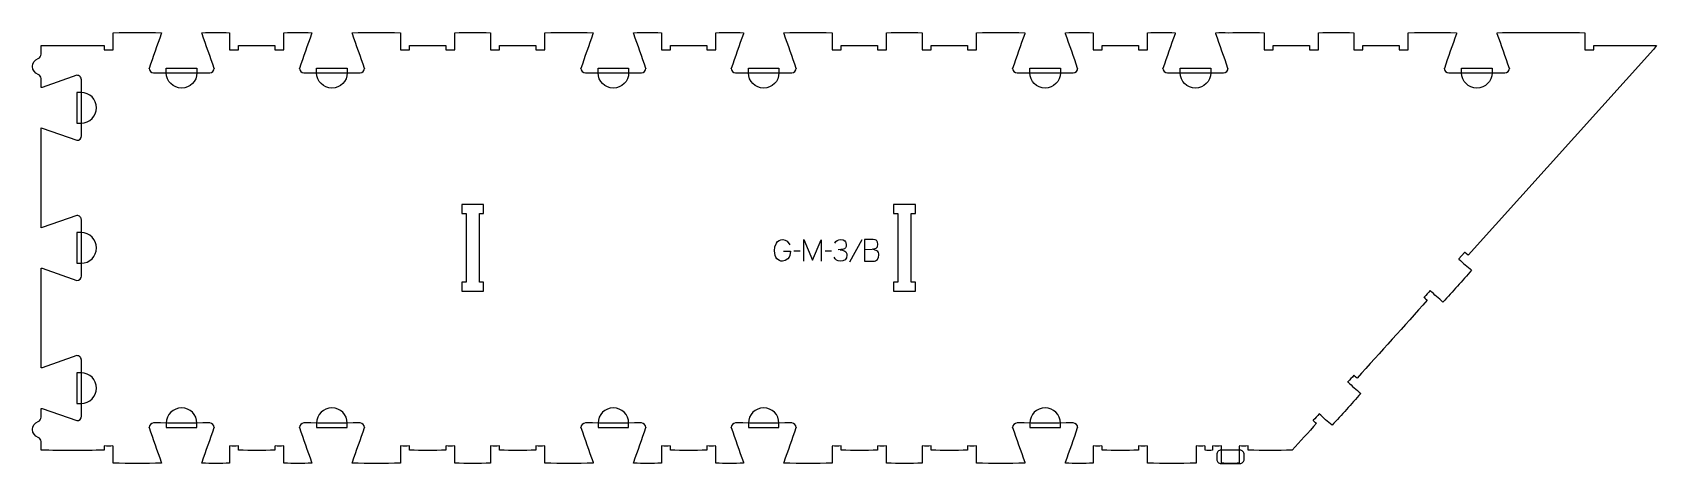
# Model space of a CAD drawing. Header units: millimetres. Extents: x -1029 to 1228, y -311 to 288.
import ezdxf

# ---------------------------------------------------------------- set-up
doc = ezdxf.new("R2010")
doc.units = ezdxf.units.MM
for name, color, linetype, true_color in [('1_ANYTOOL_1MMDEEP_LABELS_S', 2, 'Continuous', 0xffff00), ('3_ANYTOOL_CUTTHROUGH_INSID', 4, 'Continuous', 0x00ffff), ('4_ANYTOOL_CUTTHROUGH_OUTSI', 5, 'Continuous', 0x0000ff), ('5_ANYTOOL_HALF_MILL_9MM_IN', 3, 'Continuous', 0x00ff00)]:
    doc.layers.add(name, color=color, linetype=linetype, true_color=true_color)

msp = doc.modelspace()

# ---------------------------------------------------------------- linework, layer by layer
at = {"layer": '1_ANYTOOL_1MMDEEP_LABELS_S'}
for p, q in [((37.7, -16.1), (28.9, -16.2)), ((81.2, -16.1), (72.4, -16.2)), ((123.7, -0.5), (106.5, -31.2))]:
    msp.add_line(p, q, dxfattribs=at)
for points in [[(14.8, -16.2), (24.6, -16.2), (23.6, -22.2), (22.4, -24.5), (20.9, -26.5), (17.2, -29.1), (13.2, -30), (11.2, -29.8), (9.2, -29.2), (5.6, -26.5), (4.1, -24.5), (3, -22), (2.2, -15.5), (2.8, -10.2), (4.8, -5), (6.4, -2.8), (8.5, -1.3), (10.9, -0.3), (13.9, 0), (17.1, -0.6), (19.7, -2.3), (23.4, -7.4)], [(42.9, -30), (42.9, 0), (54.9, -28.4), (66.9, -0.1), (66.9, -30)], [(86.2, -4.9), (87.6, -2.8), (89.5, -1.2), (91.7, -0.3), (94.4, 0), (97.4, -0.5), (99.9, -1.9), (100.8, -2.9), (101.5, -4.2), (102, -7.2), (101.7, -9.7), (100.8, -11.5), (99.5, -12.7), (97.9, -13.5), (90.5, -14.2)], [(127.2, -13.7), (137.7, -13.5), (143.4, -12), (144.5, -11.1), (145.3, -9.9), (145.9, -6.5), (145.5, -3.6), (145, -2.5), (144.3, -1.6), (143.3, -0.9), (142.2, -0.4), (139.2, 0), (127.2, 0)], [(127.2, 0), (127.2, -30), (136.8, -30), (139.4, -30.1), (141.1, -30), (142.6, -29.5), (144, -28.7), (145.1, -27.5), (146.7, -24.6), (147.2, -21.5), (147, -19.6), (146.5, -18), (145.6, -16.7), (144.3, -15.6), (141.2, -14.2), (137.7, -13.5)], [(93.3, -14.2), (96.7, -14.7), (99.8, -16), (101.1, -16.9), (102, -18.1), (102.5, -19.7), (102.7, -21.5), (102.1, -25.4), (101.3, -26.9), (100.2, -28), (97.3, -29.5), (93.5, -30), (90.6, -29.6), (88.3, -28.6), (86.4, -26.8), (85.1, -24.3)]]:
    msp.add_lwpolyline(points, dxfattribs=at)
at = {"layer": '3_ANYTOOL_CUTTHROUGH_INSID'}
for points in [[(-402, 48.7), (-432.5, 48.7), (-432.5, 36.2), (-426.5, 36.2), (-426.5, -59.3), (-432.5, -59.3), (-432.5, -71.8), (-402, -71.8), (-402, -59.3), (-408, -59.3), (-408, 36.2), (-402, 36.2)], [(198, 48.7), (167.5, 48.7), (167.5, 36.2), (173.5, 36.2), (173.5, -59.3), (167.5, -59.3), (167.5, -71.8), (198, -71.8), (198, -59.3), (192, -59.3), (192, 36.2), (198, 36.2)]]:
    msp.add_lwpolyline(points, close=True, dxfattribs=at)
at = {"layer": '4_ANYTOOL_CUTTHROUGH_OUTSI'}
msp.add_lwpolyline([(1006.4, 287.7, -0.00615), (1128.3, 287.7), (1128.3, 263.9), (1128.4, 264.1), (1128.4, 264.1), (1128.4, 264.1), (1128.4, 264.1), (1128.4, 264.1), (1128.4, 264.1), (1128.4, 264.1), (1128.5, 263.9), (1128.6, 263.7, -0.0625), (1140.6, 263.7), (1140.7, 263.9), (1140.8, 264.1), (1140.8, 264.1), (1140.8, 264.1), (1140.8, 264.1), (1140.8, 264.1), (1140.8, 264.1), (1140.8, 264.1), (1140.8, 263.9), (1140.8, 269.7), (1227.9, 269.7), (1227.9, 270.1), (1227.9, 270), (1225, 266), (1223.7, 264.5), (966, -21.8), (961.7, -17.9, 0.414214), (961.3, -17.9), (953.3, -26.8, 0.414214), (953.3, -27.2, 0.01207), (971, -42.6, -0.008435), (931.2, -86.8, -0.023478), (913.5, -70.9), (913.4, -71.1), (913.4, -71.2), (913.4, -71.2), (913.3, -71.2), (913.3, -71.2), (913.3, -71.2), (913.2, -71.1), (913.2, -70.9, -0.041911), (905.1, -79.9), (905.1, -80.4), (905.1, -80.4), (905.1, -80.4), (905.1, -80.4), (905.1, -80.4), (905.1, -80.4), (905.1, -80.4), (905.1, -80.4), (905.1, -80.4), (905.1, -80.4), (905.2, -80.2, 0.097669), (909.4, -84.1, -0.003439), (811.8, -192.5, -0.097669), (807.5, -188.7), (807.4, -188.9), (807.4, -188.9), (807.3, -188.9), (807.3, -189), (807.3, -188.9), (807.3, -188.9), (807.2, -188.9), (807.1, -188.7, -0.041911), (799.1, -197.6), (799, -198.1), (799, -198.1), (799.1, -198.2), (799.1, -198.2), (799.1, -198.2), (799.1, -198.2), (799.1, -198.2), (799.1, -198.2), (799.1, -198.1), (799.1, -198.1), (799.1, -197.9, 0.023478), (816.8, -213.8, -0.008435), (777, -258.1, -0.023478), (759.3, -242.2), (759.2, -242.4), (759.2, -242.4), (759.2, -242.5), (759.1, -242.5), (759.1, -242.5), (759.1, -242.4), (759, -242.4), (759, -242.2, -0.041911), (750.9, -251.1), (750.9, -251.6), (750.9, -251.7), (750.9, -251.7), (750.9, -251.7), (750.9, -251.7), (750.9, -251.7), (750.9, -251.7), (750.9, -251.7), (750.9, -251.7), (750.9, -251.6), (751, -251.5, 0.097669), (755.2, -255.3, -0.009935), (721.4, -292.8, -0.012329), (660.6, -292.8), (660.6, -287.1), (660.6, -287.3), (660.6, -287.3), (660.6, -287.3), (660.6, -287.3), (660.5, -287.3), (660.5, -287.3), (660.5, -287.3), (660.4, -287.1), (660.3, -286.8, -0.0625), (648.3, -286.8), (648.3, -287.1), (648.2, -287.3), (648.2, -287.3), (648.1, -287.3), (648.1, -287.3), (648.1, -287.3), (648.1, -287.3), (648.1, -287.3), (648.1, -287.1), (648.1, -310.8, -0.030612), (623.6, -310.8), (623.6, -287.1), (623.6, -287.3), (623.6, -287.3), (623.6, -287.3), (623.6, -287.3), (623.5, -287.3), (623.5, -287.3), (623.5, -287.3), (623.4, -287.1), (623.3, -286.8, -0.0625), (611.3, -286.8), (611.3, -287.1), (611.2, -287.3), (611.2, -287.3), (611.1, -287.3), (611.1, -287.3), (611.1, -287.3), (611.1, -287.3), (611.1, -287.3), (611.1, -287.1), (611.1, -292.8, -0.071429), (600.6, -292.8), (600.6, -287.1), (600.6, -287.3), (600.6, -287.3), (600.6, -287.3), (600.6, -287.3), (600.5, -287.3), (600.5, -287.3), (600.5, -287.3), (600.4, -287.1), (600.3, -286.8, -0.0625), (588.3, -286.8), (588.3, -287.1), (588.2, -287.3), (588.2, -287.3), (588.1, -287.3), (588.1, -287.3), (588.1, -287.3), (588.1, -287.3), (588.1, -287.3), (588.1, -287.1), (588.1, -310.8, -0.011094), (520.5, -310.8), (520.5, -287.1), (520.5, -287.3), (520.5, -287.3), (520.5, -287.3), (520.4, -287.3), (520.4, -287.3), (520.4, -287.3), (520.4, -287.3), (520.3, -287.1), (520.2, -286.8, -0.0625), (508.2, -286.8), (508.1, -287.1), (508.1, -287.3), (508, -287.3), (508, -287.3), (508, -287.3), (508, -287.3), (508, -287.3), (508, -287.3), (508, -287.1), (508, -292.8, -0.014851), (457.5, -292.8), (457.5, -287.1), (457.5, -287.3), (457.5, -287.3), (457.5, -287.3), (457.4, -287.3), (457.4, -287.3), (457.4, -287.3), (457.4, -287.3), (457.3, -287.1), (457.2, -286.8, -0.0625), (445.2, -286.8), (445.1, -287.1), (445.1, -287.3), (445, -287.3), (445, -287.3), (445, -287.3), (445, -287.3), (445, -287.3), (445, -287.3), (445, -287.1), (445, -310.8, -0.019431), (406.4, -310.8), (406.6, -309.4, 0.004847), (423.5, -261.2), (423.5, -261.5), (423.5, -261.5), (423.5, -261.5), (423.5, -261.5), (423.5, -261.5), (423.5, -261.5), (423.5, -261.5), (423.5, -261.1), (423.1, -259), (421.7, -257), (419.6, -255.5), (417.3, -254.8, -0.009615), (339.3, -254.8), (337, -255.5), (334.9, -257), (333.5, -259), (333, -261.1), (333, -261.5), (333, -261.5), (333, -261.5), (333, -261.5), (333, -261.5), (333, -261.5), (333, -261.5), (333.1, -261.2, 0.004843), (350, -309.5), (350.2, -310.8, -0.011162), (283, -310.8), (283, -287.1), (283, -287.3), (283, -287.3), (283, -287.3), (282.9, -287.3), (282.9, -287.3), (282.9, -287.3), (282.9, -287.3), (282.8, -287.1), (282.7, -286.8, -0.0625), (270.7, -286.8), (270.6, -287.1), (270.6, -287.3), (270.5, -287.3), (270.5, -287.3), (270.5, -287.3), (270.5, -287.3), (270.5, -287.3), (270.5, -287.3), (270.5, -287.1), (270.5, -292.8, -0.014851), (220, -292.8), (220, -287.1), (220, -287.3), (220, -287.3), (220, -287.3), (219.9, -287.3), (219.9, -287.3), (219.9, -287.3), (219.9, -287.3), (219.8, -287.1), (219.7, -286.8, -0.0625), (207.7, -286.8), (207.6, -287.1), (207.6, -287.3), (207.5, -287.3), (207.5, -287.3), (207.5, -287.3), (207.5, -287.3), (207.5, -287.3), (207.5, -287.3), (207.5, -287.1), (207.5, -310.8, -0.015152), (158, -310.8), (158, -287.1), (158, -287.3), (158, -287.3), (158, -287.3), (157.9, -287.3), (157.9, -287.3), (157.9, -287.3), (157.9, -287.3), (157.8, -287.1), (157.7, -286.8, -0.0625), (145.7, -286.8), (145.6, -287.1), (145.6, -287.3), (145.5, -287.3), (145.5, -287.3), (145.5, -287.3), (145.5, -287.3), (145.5, -287.3), (145.5, -287.3), (145.5, -287.1), (145.5, -292.8, -0.014851), (95, -292.8), (95, -287.1), (95, -287.3), (95, -287.3), (95, -287.3), (94.9, -287.3), (94.9, -287.3), (94.9, -287.3), (94.9, -287.3), (94.8, -287.1), (94.7, -286.8, -0.0625), (82.7, -286.8), (82.6, -287.1), (82.6, -287.3), (82.5, -287.3), (82.5, -287.3), (82.5, -287.3), (82.5, -287.3), (82.5, -287.3), (82.5, -287.3), (82.5, -287.1), (82.5, -310.8, -0.011162), (15.3, -310.8), (15.5, -309.4, 0.004847), (32.4, -261.2), (32.4, -261.5), (32.4, -261.5), (32.4, -261.5), (32.4, -261.5), (32.4, -261.5), (32.4, -261.5), (32.4, -261.5), (32.4, -261.1), (32, -259), (30.6, -257), (28.5, -255.5), (26.2, -254.8, -0.009615), (-51.8, -254.8), (-54.1, -255.5), (-56.2, -257), (-57.6, -259), (-58.1, -261.1), (-58.1, -261.5), (-58.1, -261.5), (-58.1, -261.5), (-58.1, -261.5), (-58.1, -261.5), (-58.1, -261.5), (-58.1, -261.5), (-58, -261.2, 0.004843), (-41.1, -309.5), (-40.9, -310.8, -0.019431), (-79.5, -310.8), (-79.5, -287.1), (-79.5, -287.3), (-79.5, -287.3), (-79.5, -287.3), (-79.6, -287.3), (-79.6, -287.3), (-79.6, -287.3), (-79.6, -287.3), (-79.7, -287.1), (-79.8, -286.8, -0.0625), (-91.8, -286.8), (-91.9, -287.1), (-91.9, -287.3), (-92, -287.3), (-92, -287.3), (-92, -287.3), (-92, -287.3), (-92, -287.3), (-92, -287.3), (-92, -287.1), (-92, -292.8, -0.014851), (-142.5, -292.8), (-142.5, -287.1), (-142.5, -287.3), (-142.5, -287.3), (-142.5, -287.3), (-142.6, -287.3), (-142.6, -287.3), (-142.6, -287.3), (-142.6, -287.3), (-142.7, -287.1), (-142.8, -286.8, -0.0625), (-154.8, -286.8), (-154.9, -287.1), (-154.9, -287.3), (-155, -287.3), (-155, -287.3), (-155, -287.3), (-155, -287.3), (-155, -287.3), (-155, -287.3), (-155, -287.1), (-155, -310.8, -0.019431), (-193.6, -310.8), (-193.4, -309.4, 0.004847), (-176.5, -261.2), (-176.5, -261.5), (-176.5, -261.5), (-176.5, -261.5), (-176.5, -261.5), (-176.5, -261.5), (-176.5, -261.5), (-176.5, -261.5), (-176.5, -261.1), (-176.9, -259), (-178.3, -257), (-180.4, -255.5), (-182.7, -254.8, -0.009615), (-260.7, -254.8), (-263, -255.5), (-265.1, -257), (-266.5, -259), (-267, -261.1), (-267, -261.5), (-267, -261.5), (-267, -261.5), (-267, -261.5), (-267, -261.5), (-267, -261.5), (-267, -261.5), (-266.9, -261.2, 0.004843), (-250, -309.5), (-249.8, -310.8, -0.011162), (-317, -310.8), (-317, -287.1), (-317, -287.3), (-317, -287.3), (-317, -287.3), (-317.1, -287.3), (-317.1, -287.3), (-317.1, -287.3), (-317.1, -287.3), (-317.2, -287.1), (-317.3, -286.8, -0.0625), (-329.3, -286.8), (-329.4, -287.1), (-329.4, -287.3), (-329.5, -287.3), (-329.5, -287.3), (-329.5, -287.3), (-329.5, -287.3), (-329.5, -287.3), (-329.5, -287.3), (-329.5, -287.1), (-329.5, -292.8, -0.014851), (-380, -292.8), (-380, -287.1), (-380, -287.3), (-380, -287.3), (-380, -287.3), (-380.1, -287.3), (-380.1, -287.3), (-380.1, -287.3), (-380.1, -287.3), (-380.2, -287.1), (-380.3, -286.8, -0.0625), (-392.3, -286.8), (-392.4, -287.1), (-392.4, -287.3), (-392.5, -287.3), (-392.5, -287.3), (-392.5, -287.3), (-392.5, -287.3), (-392.5, -287.3), (-392.5, -287.3), (-392.5, -287.1), (-392.5, -310.8, -0.015152), (-442, -310.8), (-442, -287.1), (-442, -287.3), (-442, -287.3), (-442, -287.3), (-442.1, -287.3), (-442.1, -287.3), (-442.1, -287.3), (-442.1, -287.3), (-442.2, -287.1), (-442.3, -286.8, -0.0625), (-454.3, -286.8), (-454.4, -287.1), (-454.4, -287.3), (-454.5, -287.3), (-454.5, -287.3), (-454.5, -287.3), (-454.5, -287.3), (-454.5, -287.3), (-454.5, -287.3), (-454.5, -287.1), (-454.5, -292.8, -0.014851), (-505, -292.8), (-505, -287.1), (-505, -287.3), (-505, -287.3), (-505, -287.3), (-505.1, -287.3), (-505.1, -287.3), (-505.1, -287.3), (-505.1, -287.3), (-505.2, -287.1), (-505.3, -286.8, -0.0625), (-517.3, -286.8), (-517.4, -287.1), (-517.4, -287.3), (-517.5, -287.3), (-517.5, -287.3), (-517.5, -287.3), (-517.5, -287.3), (-517.5, -287.3), (-517.5, -287.3), (-517.5, -287.1), (-517.5, -310.8, -0.011162), (-584.7, -310.8), (-584.5, -309.4, 0.004847), (-567.6, -261.2), (-567.6, -261.5), (-567.6, -261.5), (-567.6, -261.5), (-567.6, -261.5), (-567.6, -261.5), (-567.6, -261.5), (-567.6, -261.5), (-567.6, -261.1), (-568, -259), (-569.4, -257), (-571.5, -255.5), (-573.8, -254.8, -0.009615), (-651.8, -254.8), (-654.1, -255.5), (-656.2, -257), (-657.6, -259), (-658.1, -261.1), (-658.1, -261.5), (-658.1, -261.5), (-658.1, -261.5), (-658.1, -261.5), (-658.1, -261.5), (-658.1, -261.5), (-658.1, -261.5), (-658, -261.2, 0.004843), (-641.1, -309.5), (-640.9, -310.8, -0.019431), (-679.5, -310.8), (-679.5, -287.1), (-679.5, -287.3), (-679.5, -287.3), (-679.5, -287.3), (-679.6, -287.3), (-679.6, -287.3), (-679.6, -287.3), (-679.6, -287.3), (-679.7, -287.1), (-679.8, -286.8, -0.0625), (-691.8, -286.8), (-691.9, -287.1), (-691.9, -287.3), (-692, -287.3), (-692, -287.3), (-692, -287.3), (-692, -287.3), (-692, -287.3), (-692, -287.3), (-692, -287.1), (-692, -292.8, -0.014851), (-742.5, -292.8), (-742.5, -287.1), (-742.5, -287.3), (-742.5, -287.3), (-742.5, -287.3), (-742.6, -287.3), (-742.6, -287.3), (-742.6, -287.3), (-742.6, -287.3), (-742.7, -287.1), (-742.8, -286.8, -0.0625), (-754.8, -286.8), (-754.9, -287.1), (-754.9, -287.3), (-755, -287.3), (-755, -287.3), (-755, -287.3), (-755, -287.3), (-755, -287.3), (-755, -287.3), (-755, -287.1), (-755, -310.8, -0.019431), (-793.6, -310.8), (-793.4, -309.4, 0.004847), (-776.5, -261.2), (-776.5, -261.5), (-776.5, -261.5), (-776.5, -261.5), (-776.5, -261.5), (-776.5, -261.5), (-776.5, -261.5), (-776.5, -261.5), (-776.5, -261.1), (-776.9, -259), (-778.3, -257), (-780.4, -255.5), (-782.7, -254.8, -0.009615), (-860.7, -254.8), (-863, -255.5), (-865.1, -257), (-866.5, -259), (-867, -261.1), (-867, -261.5), (-867, -261.5), (-867, -261.5), (-867, -261.5), (-867, -261.5), (-867, -261.5), (-867, -261.5), (-866.9, -261.2, 0.004843), (-850, -309.5), (-849.8, -310.8, -0.011162), (-917, -310.8), (-917, -287.1), (-917, -287.3), (-917, -287.3), (-917, -287.3), (-917.1, -287.3), (-917.1, -287.3), (-917.1, -287.3), (-917.1, -287.3), (-917.2, -287.1), (-917.3, -286.8, -0.0625), (-929.3, -286.8), (-929.4, -287.1), (-929.4, -287.3), (-929.5, -287.3), (-929.5, -287.3), (-929.5, -287.3), (-929.5, -287.3), (-929.5, -287.3), (-929.5, -287.3), (-929.5, -287.1), (-929.5, -292.8, -0.008571), (-1017, -292.8), (-1017, -280.9, 0.317837), (-1021.2, -275, -0.707107), (-1021.2, -252.9, 0.317837), (-1017, -247), (-1017, -234.6), (-1015.6, -234.8), (-967.3, -251.7), (-965, -251.3), (-962.8, -249.9), (-961.4, -247.8), (-961, -245.5), (-961, -167.5, 0.419618), (-967.3, -161.3), (-1015.6, -178.2), (-1017, -178.4), (-1017, -39.7), (-1015.6, -39.9), (-967.3, -56.8), (-965, -56.4), (-962.8, -55), (-961.4, -52.9), (-961, -50.6), (-961, 27.4, 0.419618), (-967.3, 33.6), (-1015.6, 16.7), (-1017, 16.5), (-1017, 155.2), (-1015.6, 155), (-967.3, 138.1), (-965, 138.5), (-962.8, 139.9), (-961.4, 142), (-961, 144.3), (-961, 222.3, 0.419618), (-967.3, 228.5), (-1015.6, 211.6), (-1017, 211.4), (-1017, 223.8, 0.317837), (-1021.2, 229.7, -0.707107), (-1021.2, 251.9, 0.317837), (-1017, 257.8), (-1017, 269.7, -0.008571), (-929.5, 269.7), (-929.5, 263.9), (-929.5, 264.1), (-929.5, 264.1), (-929.5, 264.1), (-929.5, 264.1), (-929.5, 264.1), (-929.5, 264.1), (-929.4, 264.1), (-929.4, 263.9), (-929.3, 263.7, -0.0625), (-917.3, 263.7), (-917.2, 263.9), (-917.1, 264.1), (-917.1, 264.1), (-917.1, 264.1), (-917.1, 264.1), (-917, 264.1), (-917, 264.1), (-917, 264.1), (-917, 263.9), (-917, 287.7, -0.011162), (-849.8, 287.7), (-850.1, 286.3, 0.004847), (-866.9, 238), (-867, 238.3), (-867, 238.3), (-867, 238.3), (-867, 238.3), (-867, 238.3), (-867, 238.3), (-867, 238.3), (-867, 237.9), (-866.5, 235.9), (-865.1, 233.8), (-863, 232.3), (-860.7, 231.7, -0.009615), (-782.7, 231.7), (-780.4, 232.3), (-778.3, 233.8), (-776.9, 235.9), (-776.5, 237.9), (-776.5, 238.3), (-776.5, 238.3), (-776.5, 238.3), (-776.5, 238.3), (-776.5, 238.3), (-776.5, 238.3), (-776.5, 238.3), (-776.5, 238, 0.004843), (-793.4, 286.3), (-793.6, 287.7, -0.019431), (-755, 287.7), (-755, 263.9), (-755, 264.1), (-755, 264.1), (-755, 264.1), (-755, 264.1), (-755, 264.1), (-755, 264.1), (-754.9, 264.1), (-754.9, 263.9), (-754.8, 263.7, -0.0625), (-742.8, 263.7), (-742.7, 263.9), (-742.6, 264.1), (-742.6, 264.1), (-742.6, 264.1), (-742.6, 264.1), (-742.5, 264.1), (-742.5, 264.1), (-742.5, 264.1), (-742.5, 263.9), (-742.5, 269.7, -0.014851), (-692, 269.7), (-692, 263.9), (-692, 264.1), (-692, 264.1), (-692, 264.1), (-692, 264.1), (-692, 264.1), (-692, 264.1), (-691.9, 264.1), (-691.9, 263.9), (-691.8, 263.7, -0.0625), (-679.8, 263.7), (-679.7, 263.9), (-679.6, 264.1), (-679.6, 264.1), (-679.6, 264.1), (-679.6, 264.1), (-679.5, 264.1), (-679.5, 264.1), (-679.5, 264.1), (-679.5, 263.9), (-679.5, 287.7, -0.019431), (-640.9, 287.7), (-641.1, 286.3, 0.004847), (-658, 238), (-658.1, 238.3), (-658.1, 238.3), (-658.1, 238.3), (-658.1, 238.3), (-658.1, 238.3), (-658.1, 238.3), (-658.1, 238.3), (-658.1, 237.9), (-657.6, 235.9), (-656.2, 233.8), (-654.1, 232.3), (-651.8, 231.7, -0.009615), (-573.8, 231.7), (-571.5, 232.3), (-569.4, 233.8), (-568, 235.9), (-567.6, 237.9), (-567.6, 238.3), (-567.6, 238.3), (-567.6, 238.3), (-567.6, 238.3), (-567.6, 238.3), (-567.6, 238.3), (-567.6, 238.3), (-567.6, 238, 0.004843), (-584.5, 286.3), (-584.7, 287.7, -0.011162), (-517.5, 287.7), (-517.5, 263.9), (-517.5, 264.1), (-517.5, 264.1), (-517.5, 264.1), (-517.5, 264.1), (-517.5, 264.1), (-517.5, 264.1), (-517.4, 264.1), (-517.4, 263.9), (-517.3, 263.7, -0.0625), (-505.3, 263.7), (-505.2, 263.9), (-505.1, 264.1), (-505.1, 264.1), (-505.1, 264.1), (-505.1, 264.1), (-505, 264.1), (-505, 264.1), (-505, 264.1), (-505, 263.9), (-505, 269.7, -0.014851), (-454.5, 269.7), (-454.5, 263.9), (-454.5, 264.1), (-454.5, 264.1), (-454.5, 264.1), (-454.5, 264.1), (-454.5, 264.1), (-454.5, 264.1), (-454.4, 264.1), (-454.4, 263.9), (-454.3, 263.7, -0.0625), (-442.3, 263.7), (-442.2, 263.9), (-442.1, 264.1), (-442.1, 264.1), (-442.1, 264.1), (-442.1, 264.1), (-442, 264.1), (-442, 264.1), (-442, 264.1), (-442, 263.9), (-442, 287.7, -0.015152), (-392.5, 287.7), (-392.5, 263.9), (-392.5, 264.1), (-392.5, 264.1), (-392.5, 264.1), (-392.5, 264.1), (-392.5, 264.1), (-392.5, 264.1), (-392.4, 264.1), (-392.4, 263.9), (-392.3, 263.7, -0.0625), (-380.3, 263.7), (-380.2, 263.9), (-380.1, 264.1), (-380.1, 264.1), (-380.1, 264.1), (-380.1, 264.1), (-380, 264.1), (-380, 264.1), (-380, 264.1), (-380, 263.9), (-380, 269.7, -0.014851), (-329.5, 269.7), (-329.5, 263.9), (-329.5, 264.1), (-329.5, 264.1), (-329.5, 264.1), (-329.5, 264.1), (-329.5, 264.1), (-329.5, 264.1), (-329.4, 264.1), (-329.4, 263.9), (-329.3, 263.7, -0.0625), (-317.3, 263.7), (-317.2, 263.9), (-317.1, 264.1), (-317.1, 264.1), (-317.1, 264.1), (-317.1, 264.1), (-317, 264.1), (-317, 264.1), (-317, 264.1), (-317, 263.9), (-317, 287.7, -0.011162), (-249.8, 287.7), (-250.1, 286.3, 0.004847), (-266.9, 238), (-267, 238.3), (-267, 238.3), (-267, 238.3), (-267, 238.3), (-267, 238.3), (-267, 238.3), (-267, 238.3), (-267, 237.9), (-266.5, 235.9), (-265.1, 233.8), (-263, 232.3), (-260.7, 231.7, -0.009615), (-182.7, 231.7), (-180.4, 232.3), (-178.3, 233.8), (-176.9, 235.9), (-176.5, 237.9), (-176.5, 238.3), (-176.5, 238.3), (-176.5, 238.3), (-176.5, 238.3), (-176.5, 238.3), (-176.5, 238.3), (-176.5, 238.3), (-176.5, 238, 0.004843), (-193.4, 286.3), (-193.6, 287.7, -0.019431), (-155, 287.7), (-155, 263.9), (-155, 264.1), (-155, 264.1), (-155, 264.1), (-155, 264.1), (-155, 264.1), (-155, 264.1), (-154.9, 264.1), (-154.9, 263.9), (-154.8, 263.7, -0.0625), (-142.8, 263.7), (-142.7, 263.9), (-142.6, 264.1), (-142.6, 264.1), (-142.6, 264.1), (-142.6, 264.1), (-142.5, 264.1), (-142.5, 264.1), (-142.5, 264.1), (-142.5, 263.9), (-142.5, 269.7, -0.014851), (-92, 269.7), (-92, 263.9), (-92, 264.1), (-92, 264.1), (-92, 264.1), (-92, 264.1), (-92, 264.1), (-92, 264.1), (-91.9, 264.1), (-91.9, 263.9), (-91.8, 263.7, -0.0625), (-79.8, 263.7), (-79.7, 263.9), (-79.6, 264.1), (-79.6, 264.1), (-79.6, 264.1), (-79.6, 264.1), (-79.5, 264.1), (-79.5, 264.1), (-79.5, 264.1), (-79.5, 263.9), (-79.5, 287.7, -0.019431), (-40.9, 287.7), (-41.1, 286.3, 0.004847), (-58, 238), (-58.1, 238.3), (-58.1, 238.3), (-58.1, 238.3), (-58.1, 238.3), (-58.1, 238.3), (-58.1, 238.3), (-58.1, 238.3), (-58.1, 237.9), (-57.6, 235.9), (-56.2, 233.8), (-54.1, 232.3), (-51.8, 231.7, -0.009615), (26.2, 231.7), (28.5, 232.3), (30.6, 233.8), (32, 235.9), (32.4, 237.9), (32.4, 238.3), (32.4, 238.3), (32.4, 238.3), (32.4, 238.3), (32.4, 238.3), (32.4, 238.3), (32.4, 238.3), (32.4, 238, 0.004843), (15.5, 286.3), (15.3, 287.7, -0.011162), (82.5, 287.7), (82.5, 263.9), (82.5, 264.1), (82.5, 264.1), (82.5, 264.1), (82.5, 264.1), (82.5, 264.1), (82.5, 264.1), (82.6, 264.1), (82.6, 263.9), (82.7, 263.7, -0.0625), (94.7, 263.7), (94.8, 263.9), (94.9, 264.1), (94.9, 264.1), (94.9, 264.1), (94.9, 264.1), (95, 264.1), (95, 264.1), (95, 264.1), (95, 263.9), (95, 269.7, -0.014851), (145.5, 269.7), (145.5, 263.9), (145.5, 264.1), (145.5, 264.1), (145.5, 264.1), (145.5, 264.1), (145.5, 264.1), (145.5, 264.1), (145.6, 264.1), (145.6, 263.9), (145.7, 263.7, -0.0625), (157.7, 263.7), (157.8, 263.9), (157.9, 264.1), (157.9, 264.1), (157.9, 264.1), (157.9, 264.1), (158, 264.1), (158, 264.1), (158, 264.1), (158, 263.9), (158, 287.7, -0.015152), (207.5, 287.7), (207.5, 263.9), (207.5, 264.1), (207.5, 264.1), (207.5, 264.1), (207.5, 264.1), (207.5, 264.1), (207.5, 264.1), (207.6, 264.1), (207.6, 263.9), (207.7, 263.7, -0.0625), (219.7, 263.7), (219.8, 263.9), (219.9, 264.1), (219.9, 264.1), (219.9, 264.1), (219.9, 264.1), (220, 264.1), (220, 264.1), (220, 264.1), (220, 263.9), (220, 269.7, -0.014851), (270.5, 269.7), (270.5, 263.9), (270.5, 264.1), (270.5, 264.1), (270.5, 264.1), (270.5, 264.1), (270.5, 264.1), (270.5, 264.1), (270.6, 264.1), (270.6, 263.9), (270.7, 263.7, -0.0625), (282.7, 263.7), (282.8, 263.9), (282.9, 264.1), (282.9, 264.1), (282.9, 264.1), (282.9, 264.1), (283, 264.1), (283, 264.1), (283, 264.1), (283, 263.9), (283, 287.7, -0.011162), (350.2, 287.7), (349.9, 286.3, 0.004847), (333.1, 238), (333, 238.3), (333, 238.3), (333, 238.3), (333, 238.3), (333, 238.3), (333, 238.3), (333, 238.3), (333, 237.9), (333.5, 235.9), (334.9, 233.8), (337, 232.3), (339.3, 231.7, -0.009615), (417.3, 231.7), (419.6, 232.3), (421.7, 233.8), (423.1, 235.9), (423.5, 237.9), (423.5, 238.3), (423.5, 238.3), (423.5, 238.3), (423.5, 238.3), (423.5, 238.3), (423.5, 238.3), (423.5, 238.3), (423.5, 238, 0.004843), (406.6, 286.3), (406.4, 287.7, -0.019431), (445, 287.7), (445, 263.9), (445, 264.1), (445, 264.1), (445, 264.1), (445, 264.1), (445, 264.1), (445, 264.1), (445.1, 264.1), (445.1, 263.9), (445.2, 263.7, -0.0625), (457.2, 263.7), (457.3, 263.9), (457.4, 264.1), (457.4, 264.1), (457.4, 264.1), (457.4, 264.1), (457.5, 264.1), (457.5, 264.1), (457.5, 264.1), (457.5, 263.9), (457.5, 269.7, -0.014851), (508, 269.7), (508, 263.9), (508, 264.1), (508, 264.1), (508, 264.1), (508, 264.1), (508, 264.1), (508, 264.1), (508.1, 264.1), (508.1, 263.9), (508.2, 263.7, -0.0625), (520.2, 263.7), (520.3, 263.9), (520.4, 264.1), (520.4, 264.1), (520.4, 264.1), (520.4, 264.1), (520.5, 264.1), (520.5, 264.1), (520.5, 264.1), (520.5, 263.9), (520.5, 287.7, -0.019431), (559.1, 287.7), (558.9, 286.3, 0.004847), (542, 238), (541.9, 238.3), (541.9, 238.3), (541.9, 238.3), (541.9, 238.3), (541.9, 238.3), (541.9, 238.3), (541.9, 238.3), (541.9, 237.9), (542.4, 235.9), (543.8, 233.8), (545.9, 232.3), (548.2, 231.7, -0.009615), (626.2, 231.7), (628.5, 232.3), (630.6, 233.8), (632, 235.9), (632.4, 237.9), (632.4, 238.3), (632.4, 238.3), (632.4, 238.3), (632.4, 238.3), (632.4, 238.3), (632.4, 238.3), (632.4, 238.3), (632.4, 238, 0.004843), (615.5, 286.3), (615.3, 287.7, -0.043001), (632.7, 287.7, -0.015075), (682.5, 287.7), (682.5, 263.9), (682.5, 264.1), (682.5, 264.1), (682.5, 264.1), (682.5, 264.1), (682.5, 264.1), (682.5, 264.1), (682.6, 264.1), (682.6, 263.9), (682.7, 263.7, -0.0625), (694.7, 263.7), (694.8, 263.9), (694.9, 264.1), (694.9, 264.1), (694.9, 264.1), (694.9, 264.1), (695, 264.1), (695, 264.1), (695, 264.1), (695, 263.9), (695, 269.7, -0.014851), (745.5, 269.7), (745.5, 263.9), (745.5, 264.1), (745.5, 264.1), (745.5, 264.1), (745.5, 264.1), (745.5, 264.1), (745.5, 264.1), (745.6, 264.1), (745.6, 263.9), (745.7, 263.7, -0.0625), (757.7, 263.7), (757.8, 263.9), (757.9, 264.1), (757.9, 264.1), (757.9, 264.1), (757.9, 264.1), (758, 264.1), (758, 264.1), (758, 264.1), (758, 263.9), (758, 287.7, -0.015152), (807.5, 287.7), (807.5, 263.9), (807.5, 264.1), (807.5, 264.1), (807.5, 264.1), (807.5, 264.1), (807.5, 264.1), (807.5, 264.1), (807.6, 264.1), (807.6, 263.9), (807.7, 263.7, -0.0625), (819.7, 263.7), (819.8, 263.9), (819.9, 264.1), (819.9, 264.1), (819.9, 264.1), (819.9, 264.1), (820, 264.1), (820, 264.1), (820, 264.1), (820, 263.9), (820, 269.7, -0.014851), (870.5, 269.7), (870.5, 263.9), (870.5, 264.1), (870.5, 264.1), (870.5, 264.1), (870.5, 264.1), (870.5, 264.1), (870.5, 264.1), (870.6, 264.1), (870.6, 263.9), (870.7, 263.7, -0.0625), (882.7, 263.7), (882.8, 263.9), (882.9, 264.1), (882.9, 264.1), (882.9, 264.1), (882.9, 264.1), (883, 264.1), (883, 264.1), (883, 264.1), (883, 263.9), (883, 287.7, -0.011162), (950.2, 287.7), (949.9, 286.3, 0.004847), (933.1, 238), (933, 238.3), (933, 238.3), (933, 238.3), (933, 238.3), (933, 238.3), (933, 238.3), (933, 238.3), (933, 237.9), (933.5, 235.9), (934.9, 233.8), (937, 232.3), (939.3, 231.7, -0.009615), (1017.3, 231.7), (1019.6, 232.3), (1021.7, 233.8), (1023.1, 235.9), (1023.5, 237.9), (1023.5, 238.3), (1023.5, 238.3), (1023.5, 238.3), (1023.5, 238.3), (1023.5, 238.3), (1023.5, 238.3), (1023.5, 238.3), (1023.5, 238, 0.004843), (1006.6, 286.3)], format="xyb", close=True, dxfattribs=at)
at = {"layer": '5_ANYTOOL_HALF_MILL_9MM_IN'}
for points in [[(-800.5, 231.9, -1), (-843, 231.9), (-843, 238.2), (-800.5, 238.2)], [(-591.6, 231.9, -1), (-634.1, 231.9), (-634.1, 238.2), (-591.6, 238.2)], [(-200.5, 231.9, -1), (-243, 231.9), (-243, 238.2), (-200.5, 238.2)], [(8.4, 231.9, -1), (-34.1, 231.9), (-34.1, 238.2), (8.4, 238.2)], [(399.5, 231.9, -1), (357, 231.9), (357, 238.2), (399.5, 238.2)], [(608.4, 231.9, -1), (565.9, 231.9), (565.9, 238.2), (608.4, 238.2)], [(999.5, 231.9, -1), (957, 231.9), (957, 238.2), (999.5, 238.2)], [(-961.3, 162.1, 1), (-961.3, 204.6), (-967.5, 204.6), (-967.5, 162.1)], [(-961.3, -32.8, 1), (-961.3, 9.7), (-967.5, 9.7), (-967.5, -32.8)], [(-961.3, -227.7, 1), (-961.3, -185.2), (-967.5, -185.2), (-967.5, -227.7)], [(-800.5, -255.1, 1), (-843, -255.1), (-843, -261.3), (-800.5, -261.3)], [(-591.6, -255.1, 1), (-634.1, -255.1), (-634.1, -261.3), (-591.6, -261.3)], [(-200.5, -255.1, 1), (-243, -255.1), (-243, -261.3), (-200.5, -261.3)], [(8.4, -255.1, 1), (-34.1, -255.1), (-34.1, -261.3), (8.4, -261.3)], [(399.5, -255.1, 1), (357, -255.1), (357, -261.3), (399.5, -261.3)], [(622.7, -292.8, 0.414214), (616.7, -298.8), (616.7, -305.3, 0.414214), (622.7, -311.3), (649, -311.3, 0.414214), (655, -305.3), (655, -298.8, 0.414214), (649, -292.8)]]:
    msp.add_lwpolyline(points, format="xyb", close=True, dxfattribs=at)

doc.saveas('drawing.dxf')
